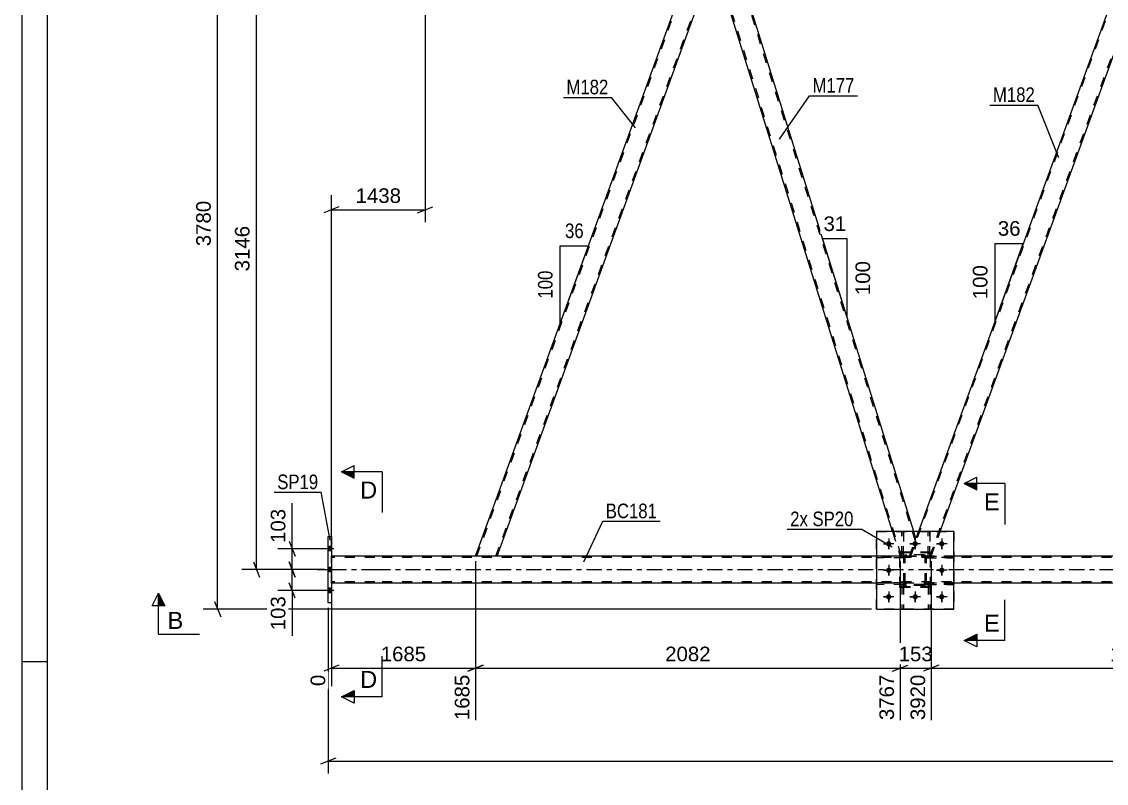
# Model space of a CAD drawing. Header units: millimetres. Extents: x 0 to 841, y 0 to 594.
# Drawn here: x 0 to 212.8, y 274.2 to 423.5 of the extents above; entities that cross this region are included whole.
import ezdxf

# ---------------------------------------------------------------- set-up
doc = ezdxf.new("R2010")
doc.units = ezdxf.units.MM
doc.linetypes.add('DXK_LINE_DOT2', pattern=[3.9198, 1.9599, -1.9599])
doc.linetypes.add('DXK_LINE_DOT3', pattern=[5.9187, 2.979, -0.9799, 0.9799, -0.9799])
doc.styles.add('Arial', font='ARIAL.TTF', dxfattribs={"height": 0.2})
doc.styles.add('Arial Narrow', font='ARIALN.TTF', dxfattribs={"height": 0.2})

# ---------------------------------------------------------------- blocks, each defined once
blk = doc.blocks.new('Unknown-317662454-1113')
at = {"color": 5, "linetype": 'Continuous'}
for p, q in [((0, 594), (0, 0)), ((5, 589), (5, 5)), ((5, 298), (0, 298))]:
    blk.add_line(p, q, dxfattribs=at)
blk = doc.blocks.new('Bolt-317662454-2878 - 2855')
at = {"linetype": 'Continuous'}
for points in [[(60.74, 319.76), (60.74, 320.64), (60.1, 320.64), (60.1, 319.76)], [(60.74, 319.76), (60.74, 320.64), (60.1, 320.64), (60.1, 319.76)], [(60.74, 319.76), (60.74, 320.64), (60.1, 320.64), (60.1, 319.76)], [(60.74, 315.64), (60.74, 316.52), (60.1, 316.52), (60.1, 315.64)], [(60.74, 315.64), (60.74, 316.52), (60.1, 316.52), (60.1, 315.64)], [(60.74, 311.56), (60.74, 312.44), (60.1, 312.44), (60.1, 311.56)], [(60.74, 311.56), (60.74, 312.44), (60.1, 312.44), (60.1, 311.56)], [(60.74, 311.56), (60.74, 312.44), (60.1, 312.44), (60.1, 311.56)]]:
    blk.add_hatch(color=1, dxfattribs=at).paths.add_polyline_path(points)
at = {"color": 1, "linetype": 'Continuous'}
for p, q in [((61.26, 320.2), (57.94, 320.2)), ((61.26, 320.2), (57.94, 320.2)), ((61.26, 320.2), (57.94, 320.2)), ((60.74, 320.64), (60.1, 320.64)), ((60.74, 320.64), (60.1, 320.64)), ((60.74, 320.64), (60.1, 320.64)), ((60.74, 319.76), (60.1, 319.76)), ((60.74, 319.76), (60.1, 319.76)), ((60.74, 319.76), (60.1, 319.76)), ((61.26, 316.08), (57.94, 316.08)), ((61.26, 316.08), (57.94, 316.08)), ((60.74, 316.52), (60.1, 316.52)), ((60.74, 316.52), (60.1, 316.52)), ((60.74, 315.64), (60.1, 315.64)), ((60.74, 315.64), (60.1, 315.64)), ((61.26, 312), (57.94, 312)), ((61.26, 312), (57.94, 312)), ((61.26, 312), (57.94, 312)), ((60.74, 312.44), (60.1, 312.44)), ((60.74, 312.44), (60.1, 312.44)), ((60.74, 312.44), (60.1, 312.44)), ((60.74, 311.56), (60.1, 311.56)), ((60.74, 311.56), (60.1, 311.56)), ((60.74, 311.56), (60.1, 311.56))]:
    blk.add_line(p, q, dxfattribs=at)
blk = doc.blocks.new('Part-317662454-3252 - 2855')
at = {"color": 7, "linetype": 'DXK_LINE_DOT2'}
for p, q in [((182.87, 313.52), (177.47, 313.52)), ((177.47, 313.52), (177.47, 313.2)), ((177.47, 313.2), (182.87, 313.2)), ((178.07, 313.2), (178.07, 313.52)), ((182.87, 313.2), (182.87, 313.52))]:
    blk.add_line(p, q, dxfattribs=at)
blk = doc.blocks.new('Bolt-317662454-2877 - 2855')
at = {"color": 1, "linetype": 'Continuous'}
for p, q in [((170.07, 322.2), (170.07, 321.51)), ((175.27, 322.2), (175.27, 321.51)), ((180.47, 322.2), (180.47, 321.51)), ((169.03, 321.16), (169.72, 321.16)), ((170.07, 320.12), (170.07, 320.81)), ((171.11, 321.16), (170.42, 321.16)), ((174.23, 321.16), (174.92, 321.16)), ((175.27, 320.12), (175.27, 320.81)), ((176.31, 321.16), (175.62, 321.16)), ((179.43, 321.16), (180.12, 321.16)), ((180.47, 320.12), (180.47, 320.81)), ((181.51, 321.16), (180.82, 321.16)), ((169.03, 315.96), (169.72, 315.96)), ((170.07, 317), (170.07, 316.31)), ((170.07, 314.92), (170.07, 315.61)), ((171.11, 315.96), (170.42, 315.96)), ((179.43, 315.96), (180.12, 315.96)), ((180.47, 317), (180.47, 316.31)), ((180.47, 314.92), (180.47, 315.61)), ((181.51, 315.96), (180.82, 315.96)), ((169.03, 310.76), (169.72, 310.76)), ((170.07, 311.8), (170.07, 311.11)), ((171.11, 310.76), (170.42, 310.76)), ((174.23, 310.76), (174.92, 310.76)), ((175.27, 311.8), (175.27, 311.11)), ((176.31, 310.76), (175.62, 310.76)), ((179.43, 310.76), (180.12, 310.76)), ((180.47, 311.8), (180.47, 311.11)), ((181.51, 310.76), (180.82, 310.76)), ((170.07, 309.72), (170.07, 310.41)), ((175.27, 309.72), (175.27, 310.41)), ((180.47, 309.72), (180.47, 310.41))]:
    blk.add_line(p, q, dxfattribs=at)
blk = doc.blocks.new('Part-317662454-2960 - 2855')
at = {"color": 7, "linetype": 'DXK_LINE_DOT2'}
for p, q in [((178.14, 313.2), (177.82, 313.2)), ((177.82, 313.2), (177.83, 308.36)), ((178.14, 313.2), (178.15, 308.36)), ((177.82, 312.6), (178.14, 312.6)), ((177.83, 308.36), (178.15, 308.36))]:
    blk.add_line(p, q, dxfattribs=at)
blk = doc.blocks.new('Part-317662454-3115 - 2855')
at = {"color": 7, "linetype": 'DXK_LINE_DOT2'}
for p, q in [((178.27, 319.36), (172.27, 319.36)), ((172.27, 312.56), (172.27, 319.36)), ((178.27, 312.56), (178.27, 319.36)), ((178.27, 312.56), (172.27, 312.56))]:
    blk.add_line(p, q, dxfattribs=at)
blk = doc.blocks.new('Part-317662454-3256 - 2855')
at = {"color": 2, "linetype": 'Continuous'}
for p, q in [((172.63, 323.56), (172.63, 323.56)), ((172.95, 323.56), (172.63, 323.56)), ((172.95, 323.56), (172.95, 323.56))]:
    blk.add_line(p, q, dxfattribs=at)
at = {"color": 7, "linetype": 'DXK_LINE_DOT2'}
for p, q in [((172.63, 318.72), (172.63, 323.56)), ((172.95, 318.72), (172.95, 323.56)), ((172.63, 319.32), (172.95, 319.32)), ((172.95, 318.72), (172.63, 318.72))]:
    blk.add_line(p, q, dxfattribs=at)
blk = doc.blocks.new('Part-317662454-2949 - 2855')
at = {"color": 7, "linetype": 'DXK_LINE_DOT2'}
for p, q in [((177.47, 313.2), (177.47, 313.52)), ((177.47, 313.52), (182.87, 313.52)), ((182.87, 313.2), (177.47, 313.2)), ((178.07, 313.2), (178.07, 313.52)), ((182.87, 313.52), (182.87, 313.2))]:
    blk.add_line(p, q, dxfattribs=at)
blk = doc.blocks.new('Part-317662454-2950 - 2855')
at = {"color": 7, "linetype": 'DXK_LINE_DOT2'}
for p, q in [((173.07, 318.72), (167.67, 318.72)), ((167.67, 318.4), (167.67, 318.72)), ((173.07, 318.4), (167.67, 318.4)), ((172.47, 318.4), (172.47, 318.72)), ((173.07, 318.72), (173.07, 318.4))]:
    blk.add_line(p, q, dxfattribs=at)
blk = doc.blocks.new('Part-317662454-2957 - 2855')
at = {"color": 7, "linetype": 'DXK_LINE_DOT2'}
for p, q in [((173.07, 313.52), (167.67, 313.52)), ((167.67, 313.2), (167.67, 313.52)), ((173.07, 313.2), (167.67, 313.2)), ((172.47, 313.2), (172.47, 313.52)), ((173.07, 313.52), (173.07, 313.2))]:
    blk.add_line(p, q, dxfattribs=at)
blk = doc.blocks.new('Part-317662454-2958 - 2855')
at = {"color": 2, "linetype": 'Continuous'}
for p, q in [((177.83, 323.56), (177.83, 323.56)), ((178.15, 323.56), (177.83, 323.56)), ((178.15, 323.56), (178.15, 323.56))]:
    blk.add_line(p, q, dxfattribs=at)
at = {"color": 7, "linetype": 'DXK_LINE_DOT2'}
for p, q in [((177.83, 318.72), (177.83, 323.56)), ((178.15, 318.72), (178.15, 323.56)), ((177.83, 319.32), (178.15, 319.32)), ((178.15, 318.72), (177.83, 318.72))]:
    blk.add_line(p, q, dxfattribs=at)
blk = doc.blocks.new('Part-317662454-2977 - 2855')
at = {"color": 7, "linetype": 'DXK_LINE_DOT2'}
for p, q in [((172.63, 318.72), (172.63, 323.56)), ((172.63, 323.56), (172.95, 323.56)), ((172.95, 323.56), (172.95, 318.72)), ((172.63, 319.32), (172.95, 319.32)), ((172.95, 318.72), (172.63, 318.72))]:
    blk.add_line(p, q, dxfattribs=at)
blk = doc.blocks.new('Part-317662454-3028 - 2855')
at = {"color": 2, "linetype": 'Continuous'}
for p, q in [((167.67, 323.56), (167.67, 308.36)), ((182.87, 323.56), (167.67, 323.56)), ((182.87, 308.36), (182.87, 323.56)), ((167.67, 308.36), (182.87, 308.36))]:
    blk.add_line(p, q, dxfattribs=at)
blk = doc.blocks.new('Part-317662454-3034 - 2855')
at = {"color": 7, "linetype": 'DXK_LINE_DOT2'}
for p, q in [((177.47, 318.4), (177.47, 318.72)), ((177.47, 318.72), (182.87, 318.72)), ((182.87, 318.4), (177.47, 318.4)), ((178.07, 318.4), (178.07, 318.72)), ((182.87, 318.72), (182.87, 318.4))]:
    blk.add_line(p, q, dxfattribs=at)
blk = doc.blocks.new('Bolt-317662454-3111 - 2855')
at = {"linetype": 'Continuous'}
for points in [[(170.59, 321.16, -1), (169.55, 321.16, -1)], [(175.79, 321.16, -1), (174.75, 321.16, -1)], [(180.99, 321.16, -1), (179.95, 321.16, -1)], [(170.59, 315.96, -1), (169.55, 315.96, -1)], [(180.99, 315.96, -1), (179.95, 315.96, -1)], [(170.59, 310.76, -1), (169.55, 310.76, -1)], [(175.79, 310.76, -1), (174.75, 310.76, -1)], [(180.99, 310.76, -1), (179.95, 310.76, -1)]]:
    blk.add_hatch(color=1, dxfattribs=at).paths.add_polyline_path(points)
at = {"color": 1, "linetype": 'Continuous'}
for p, q in [((170.07, 322.2), (170.07, 320.12)), ((175.27, 322.2), (175.27, 320.12)), ((180.47, 322.2), (180.47, 320.12)), ((171.11, 321.16), (169.03, 321.16)), ((176.31, 321.16), (174.23, 321.16)), ((181.51, 321.16), (179.43, 321.16)), ((171.11, 315.96), (169.03, 315.96)), ((170.07, 317), (170.07, 314.92)), ((181.51, 315.96), (179.43, 315.96)), ((180.47, 317), (180.47, 314.92)), ((171.11, 310.76), (169.03, 310.76)), ((170.07, 311.8), (170.07, 309.72)), ((176.31, 310.76), (174.23, 310.76)), ((175.27, 311.8), (175.27, 309.72)), ((181.51, 310.76), (179.43, 310.76)), ((180.47, 311.8), (180.47, 309.72))]:
    blk.add_line(p, q, dxfattribs=at)
blk = doc.blocks.new('Part-317662454-3130 - 2855')
at = {"color": 2, "linetype": 'Continuous'}
for p, q in [((69.26, 318.74), (60.74, 318.74)), ((167.67, 318.74), (69.36, 318.74)), ((337.94, 318.74), (182.87, 318.74)), ((69.26, 313.46), (60.74, 313.46)), ((167.67, 313.46), (69.36, 313.46)), ((337.94, 313.46), (182.87, 313.46))]:
    blk.add_line(p, q, dxfattribs=at)
at = {"color": 7, "linetype": 'DXK_LINE_DOT2'}
for p, q in [((60.74, 313.46), (60.74, 318.74)), ((69.26, 318.5), (60.74, 318.5)), ((754.69, 318.5), (69.36, 318.5)), ((182.87, 318.74), (167.67, 318.74)), ((69.26, 313.7), (60.74, 313.7)), ((754.69, 313.7), (69.36, 313.7)), ((182.87, 313.46), (167.67, 313.46))]:
    blk.add_line(p, q, dxfattribs=at)
at = {"color": 7, "linetype": 'DXK_LINE_DOT3'}
for p, q in [((60.74, 316.1), (69.26, 316.1)), ((69.36, 316.1), (754.69, 316.1))]:
    blk.add_line(p, q, dxfattribs=at)
blk = doc.blocks.new('Part-317662454-3154 - 2855')
at = {"color": 7, "linetype": 'DXK_LINE_DOT2'}
for p, q in [((172.95, 313.2), (172.63, 313.2)), ((172.63, 313.2), (172.63, 308.36)), ((172.95, 313.2), (172.95, 308.36)), ((172.63, 312.6), (172.95, 312.6)), ((172.63, 308.36), (172.95, 308.36))]:
    blk.add_line(p, q, dxfattribs=at)
blk = doc.blocks.new('Part-317662454-3164 - 2855')
at = {"color": 7, "linetype": 'DXK_LINE_DOT2'}
for p, q in [((173.07, 318.48), (173.11, 318.67)), ((173.11, 318.67), (173.07, 318.48)), ((173.07, 313.44), (173.07, 318.48)), ((173.31, 318.48), (173.33, 318.57)), ((173.31, 313.44), (173.31, 318.48)), ((173.33, 318.57), (173.38, 318.65)), ((173.37, 318.93), (173.55, 318.96)), ((173.55, 318.96), (173.37, 318.93)), ((173.38, 318.65), (173.46, 318.7)), ((173.46, 318.7), (173.55, 318.72)), ((176.99, 318.96), (173.55, 318.96)), ((173.55, 318.72), (176.99, 318.72)), ((176.99, 318.96), (177.18, 318.93)), ((177.18, 318.93), (176.99, 318.96)), ((176.99, 318.72), (177.08, 318.7)), ((177.08, 318.7), (177.16, 318.65)), ((177.16, 318.65), (177.21, 318.57)), ((177.21, 318.57), (177.23, 318.48)), ((177.23, 313.44), (177.23, 318.48)), ((177.43, 318.67), (177.47, 318.48)), ((177.47, 318.48), (177.43, 318.67)), ((177.47, 313.44), (177.47, 318.48)), ((173.11, 313.26), (173.07, 313.44)), ((173.07, 313.44), (173.11, 313.26)), ((173.33, 313.35), (173.31, 313.44)), ((173.38, 313.27), (173.33, 313.35)), ((173.55, 312.96), (173.37, 313)), ((173.37, 313), (173.55, 312.96)), ((173.46, 313.22), (173.38, 313.27)), ((173.55, 313.2), (173.46, 313.22)), ((176.99, 313.2), (173.55, 313.2)), ((176.99, 312.96), (173.55, 312.96)), ((177.08, 313.22), (176.99, 313.2)), ((177.18, 313), (176.99, 312.96)), ((176.99, 312.96), (177.18, 313)), ((177.16, 313.27), (177.08, 313.22)), ((177.21, 313.35), (177.16, 313.27)), ((177.23, 313.44), (177.21, 313.35)), ((177.47, 313.44), (177.43, 313.26)), ((177.43, 313.26), (177.47, 313.44))]:
    blk.add_line(p, q, dxfattribs=at)
at = {"color": 7, "linetype": 'DXK_LINE_DOT3'}
blk.add_line((175.27, 315.96), (175.27, 315.96), dxfattribs=at)
at = {"color": 7, "linetype": 'DXK_LINE_DOT2'}
for centre, start, end in [((173.55, 318.48), 112.5, 157.5), ((173.55, 318.48), 112.5, 157.5), ((176.99, 318.48), 22.5, 67.5), ((176.99, 318.48), 22.5, 67.5), ((173.55, 313.44), 202.5, 247.5), ((173.55, 313.44), 202.5, 247.5), ((176.99, 313.44), 292.5, 337.5), ((176.99, 313.44), 292.5, 337.5)]:
    blk.add_arc(centre, 0.48, start, end, dxfattribs=at)
blk = doc.blocks.new('Part-317662454-3165 - 2855')
at = {"color": 7, "linetype": 'DXK_LINE_DOT2'}
for p, q in [((177.82, 313.2), (178.14, 313.2)), ((177.82, 313.2), (177.83, 308.36)), ((178.14, 313.2), (178.15, 308.36)), ((177.82, 312.6), (178.14, 312.6)), ((178.15, 308.36), (177.83, 308.36))]:
    blk.add_line(p, q, dxfattribs=at)
blk = doc.blocks.new('Part-317662454-3167 - 2855')
at = {"color": 7, "linetype": 'DXK_LINE_DOT2'}
for p, q in [((173.07, 318.48), (173.11, 318.67)), ((173.11, 318.67), (173.07, 318.48)), ((173.07, 313.44), (173.07, 318.48)), ((173.31, 318.48), (173.33, 318.57)), ((173.31, 313.44), (173.31, 318.48)), ((173.33, 318.57), (173.38, 318.65)), ((173.37, 318.93), (173.55, 318.96)), ((173.55, 318.96), (173.37, 318.93)), ((173.38, 318.65), (173.46, 318.7)), ((173.46, 318.7), (173.55, 318.72)), ((176.99, 318.96), (173.55, 318.96)), ((173.55, 318.72), (176.99, 318.72)), ((176.99, 318.96), (177.18, 318.93)), ((177.18, 318.93), (176.99, 318.96)), ((176.99, 318.72), (177.08, 318.7)), ((177.08, 318.7), (177.16, 318.65)), ((177.16, 318.65), (177.21, 318.57)), ((177.21, 318.57), (177.23, 318.48)), ((177.23, 313.44), (177.23, 318.48)), ((177.43, 318.67), (177.47, 318.48)), ((177.47, 318.48), (177.43, 318.67)), ((177.47, 313.44), (177.47, 318.48)), ((173.11, 313.26), (173.07, 313.44)), ((173.07, 313.44), (173.11, 313.26)), ((173.33, 313.35), (173.31, 313.44)), ((173.38, 313.27), (173.33, 313.35)), ((173.55, 312.96), (173.37, 313)), ((173.37, 313), (173.55, 312.96)), ((173.46, 313.22), (173.38, 313.27)), ((173.55, 313.2), (173.46, 313.22)), ((176.99, 313.2), (173.55, 313.2)), ((176.99, 312.96), (173.55, 312.96)), ((177.08, 313.22), (176.99, 313.2)), ((177.18, 313), (176.99, 312.96)), ((176.99, 312.96), (177.18, 313)), ((177.16, 313.27), (177.08, 313.22)), ((177.21, 313.35), (177.16, 313.27)), ((177.23, 313.44), (177.21, 313.35)), ((177.47, 313.44), (177.43, 313.26)), ((177.43, 313.26), (177.47, 313.44))]:
    blk.add_line(p, q, dxfattribs=at)
at = {"color": 7, "linetype": 'DXK_LINE_DOT3'}
blk.add_line((175.27, 315.96), (175.27, 315.96), dxfattribs=at)
at = {"color": 7, "linetype": 'DXK_LINE_DOT2'}
for centre, start, end in [((173.55, 318.48), 112.5, 157.5), ((173.55, 318.48), 112.5, 157.5), ((176.99, 318.48), 22.5, 67.5), ((176.99, 318.48), 22.5, 67.5), ((173.55, 313.44), 202.5, 247.5), ((173.55, 313.44), 202.5, 247.5), ((176.99, 313.44), 292.5, 337.5), ((176.99, 313.44), 292.5, 337.5)]:
    blk.add_arc(centre, 0.48, start, end, dxfattribs=at)
blk = doc.blocks.new('Part-317662454-3168 - 2855')
at = {"color": 7, "linetype": 'DXK_LINE_DOT2'}
for p, q in [((178.27, 319.5), (172.27, 319.5)), ((172.27, 312.7), (172.27, 319.5)), ((178.27, 312.7), (178.27, 319.5)), ((178.27, 312.7), (172.27, 312.7))]:
    blk.add_line(p, q, dxfattribs=at)
blk = doc.blocks.new('Part-317662454-3251 - 2855')
at = {"color": 7, "linetype": 'DXK_LINE_DOT2'}
for p, q in [((182.87, 318.72), (177.47, 318.72)), ((177.47, 318.72), (177.47, 318.4)), ((177.47, 318.4), (182.87, 318.4)), ((178.07, 318.4), (178.07, 318.72)), ((182.87, 318.4), (182.87, 318.72))]:
    blk.add_line(p, q, dxfattribs=at)
blk = doc.blocks.new('Part-317662454-3253 - 2855')
at = {"color": 7, "linetype": 'DXK_LINE_DOT2'}
for p, q in [((173.07, 318.72), (167.67, 318.72)), ((167.67, 318.72), (167.67, 318.4)), ((173.07, 318.4), (167.67, 318.4)), ((172.47, 318.4), (172.47, 318.72)), ((173.07, 318.4), (173.07, 318.72))]:
    blk.add_line(p, q, dxfattribs=at)
blk = doc.blocks.new('Part-317662454-3254 - 2855')
at = {"color": 7, "linetype": 'DXK_LINE_DOT2'}
for p, q in [((173.07, 313.52), (167.67, 313.52)), ((167.67, 313.52), (167.67, 313.2)), ((173.07, 313.2), (167.67, 313.2)), ((172.47, 313.2), (172.47, 313.52)), ((173.07, 313.2), (173.07, 313.52))]:
    blk.add_line(p, q, dxfattribs=at)
blk = doc.blocks.new('Part-317662454-3266 - 2855')
at = {"color": 2, "linetype": 'Continuous'}
for p, q in [((89.02, 318.74), (133.14, 439.96)), ((133.14, 439.96), (137.4, 439.96)), ((93.28, 318.74), (135.85, 435.71))]:
    blk.add_line(p, q, dxfattribs=at)
at = {"color": 7, "linetype": 'DXK_LINE_DOT2'}
for p, q in [((89.28, 318.74), (133.4, 439.96)), ((93.02, 318.74), (137.14, 439.96)), ((133.4, 439.96), (133.42, 439.96)), ((135.85, 435.71), (137.4, 439.96)), ((93.28, 318.74), (89.02, 318.74))]:
    blk.add_line(p, q, dxfattribs=at)
blk = doc.blocks.new('Part-317662454-3276 - 2855')
at = {"color": 7, "linetype": 'DXK_LINE_DOT2'}
for p, q in [((174.41, 318.74), (218.53, 439.96)), ((178.16, 318.74), (222.28, 439.96)), ((218.53, 439.96), (218.55, 439.96)), ((222.53, 439.96), (220.98, 435.71)), ((174.15, 318.74), (175.91, 323.56)), ((178.41, 318.74), (180.17, 323.56)), ((178.41, 318.74), (174.15, 318.74))]:
    blk.add_line(p, q, dxfattribs=at)
at = {"color": 2, "linetype": 'Continuous'}
for p, q in [((218.27, 439.96), (175.91, 323.56)), ((222.53, 439.96), (218.27, 439.96)), ((180.17, 323.56), (220.98, 435.71))]:
    blk.add_line(p, q, dxfattribs=at)
blk = doc.blocks.new('Part-317662454-3281 - 2855')
at = {"color": 2, "linetype": 'Continuous'}
for p, q in [((137.4, 439.96), (135.85, 435.71)), ((138.72, 439.96), (137.4, 439.96)), ((175, 323.56), (138.72, 439.96)), ((170.81, 323.56), (135.85, 435.71))]:
    blk.add_line(p, q, dxfattribs=at)
at = {"color": 7, "linetype": 'DXK_LINE_DOT2'}
for p, q in [((175.28, 321.84), (138.46, 439.96)), ((172.56, 318.74), (135.99, 436.08)), ((170.81, 323.56), (172.31, 318.74)), ((175.42, 322.21), (175, 323.56)), ((174.15, 318.74), (175.42, 322.21)), ((172.31, 318.74), (174.15, 318.74))]:
    blk.add_line(p, q, dxfattribs=at)
blk = doc.blocks.new('Part-317662454-3291 - 2855')
at = {"color": 7, "linetype": 'DXK_LINE_DOT2'}
for p, q in [((177.83, 318.72), (177.83, 323.56)), ((177.83, 323.56), (178.15, 323.56)), ((178.15, 323.56), (178.15, 318.72)), ((177.83, 319.32), (178.15, 319.32)), ((178.15, 318.72), (177.83, 318.72))]:
    blk.add_line(p, q, dxfattribs=at)
blk = doc.blocks.new('Part-317662454-3297 - 2855')
at = {"color": 7, "linetype": 'DXK_LINE_DOT2'}
for p, q in [((167.67, 308.36), (167.67, 323.56)), ((167.67, 323.56), (182.87, 323.56)), ((182.87, 323.56), (182.87, 308.36)), ((182.87, 308.36), (167.67, 308.36))]:
    blk.add_line(p, q, dxfattribs=at)
blk = doc.blocks.new('Part-317662454-3302 - 2855')
at = {"color": 2, "linetype": 'Continuous'}
for p, q in [((60.1, 309.6), (60.1, 322.6)), ((60.1, 322.6), (60.74, 322.6)), ((60.74, 322.6), (60.74, 309.6)), ((60.74, 309.6), (60.1, 309.6))]:
    blk.add_line(p, q, dxfattribs=at)
blk = doc.blocks.new('Part-317662454-3313 - 2855')
at = {"color": 7, "linetype": 'DXK_LINE_DOT2'}
for p, q in [((172.63, 313.2), (172.95, 313.2)), ((172.63, 313.2), (172.63, 308.36)), ((172.95, 313.2), (172.95, 308.36)), ((172.63, 312.6), (172.95, 312.6)), ((172.95, 308.36), (172.63, 308.36))]:
    blk.add_line(p, q, dxfattribs=at)
blk = doc.blocks.new('StraightDimension-317662454-3803 - 2855')
at = {"color": 7, "linetype": 'Continuous'}
for p, q in [((89.02, 317.74), (89.02, 286.58)), ((172.31, 317.74), (172.31, 286.58)), ((90.52, 297.37), (87.52, 296.17)), ((89.02, 296.77), (172.31, 296.77)), ((170.81, 296.17), (173.81, 297.37))]:
    blk.add_line(p, q, dxfattribs=at)
at = {"color": 0}
blk.add_wipeout([(135.71, 297.52), (135.71, 301.72), (125.62, 301.72), (125.62, 297.52)], dxfattribs=at)
at = {"color": 0, "linetype": 'Continuous'}
blk.add_wipeout([(171.71, 296.07), (167.51, 296.07), (167.51, 285.98), (171.71, 285.98)], dxfattribs=at)
at = {"color": 3, "style": 'Arial'}
blk.add_text('2082', height=2.865, dxfattribs=at).set_placement((126.22, 298.12))
at = {"color": 3, "linetype": 'Continuous', "style": 'Arial'}
blk.add_text('3767', height=2.865, rotation=90.0002, dxfattribs=at).set_placement((171.11, 286.58))
blk = doc.blocks.new('StraightDimension-317662454-3785 - 2855')
at = {"color": 7, "linetype": 'Continuous'}
for p, q in [((172.31, 317.74), (172.31, 286.58)), ((178.41, 317.74), (178.41, 286.58)), ((170.81, 296.17), (173.81, 297.37)), ((172.31, 296.77), (178.41, 296.77)), ((179.91, 297.37), (176.91, 296.17))]:
    blk.add_line(p, q, dxfattribs=at)
at = {"color": 0}
blk.add_wipeout([(179.3, 297.52), (179.3, 301.72), (171.42, 301.72), (171.42, 297.52)], dxfattribs=at)
at = {"color": 0, "linetype": 'Continuous'}
blk.add_wipeout([(177.81, 296.07), (173.61, 296.07), (173.61, 285.98), (177.81, 285.98)], dxfattribs=at)
at = {"color": 3, "style": 'Arial'}
blk.add_text('153', height=2.865, dxfattribs=at).set_placement((172.02, 298.12))
at = {"color": 3, "linetype": 'Continuous', "style": 'Arial'}
blk.add_text('3920', height=2.865, rotation=90.0002, dxfattribs=at).set_placement((177.21, 286.58))
blk = doc.blocks.new('AngleDimension-317662454-4348 - 2855')
at = {"color": 7, "linetype": 'Continuous'}
for p, q in [((161.92, 380.99), (157.09, 380.99)), ((161.92, 365.53), (157.09, 380.99)), ((161.92, 365.53), (161.92, 380.99)), ((164.08, 358.59), (161.92, 365.53))]:
    blk.add_line(p, q, dxfattribs=at)
at = {"color": 0}
for points in [[(162.33, 381.89), (162.33, 386.09), (156.68, 386.09), (156.68, 381.89)], [(167.02, 377.2), (162.82, 377.2), (162.82, 369.32), (167.02, 369.32)]]:
    blk.add_wipeout(points, dxfattribs=at)
at = {"color": 3, "style": 'Arial'}
blk.add_text('31', height=2.865, dxfattribs=at).set_placement((157.28, 382.49))
blk.add_text('100', height=2.865, rotation=90.0002, dxfattribs=at).set_placement((166.42, 369.92))
blk = doc.blocks.new('StraightDimension-317662454-4376 - 2855')
at = {"color": 7, "linetype": 'Continuous'}
for p, q in [((79.16, 438.96), (79.16, 384.25)), ((60.74, 319.74), (60.74, 389.5)), ((62.24, 387.25), (59.24, 386.05)), ((77.66, 386.05), (80.66, 387.25)), ((60.74, 386.65), (79.16, 386.65))]:
    blk.add_line(p, q, dxfattribs=at)
at = {"color": 0}
blk.add_wipeout([(74.99, 387.4), (74.99, 391.6), (64.9, 391.6), (64.9, 387.4)], dxfattribs=at)
at = {"color": 3, "style": 'Arial'}
blk.add_text('1438', height=2.865, dxfattribs=at).set_placement((65.5, 388))
blk = doc.blocks.new('AngleDimension-317662454-4436 - 2855')
at = {"color": 7, "linetype": 'Continuous'}
for p, q in [((190.94, 380.07), (196.48, 380.07)), ((190.94, 364.84), (196.48, 380.07)), ((190.94, 364.84), (190.94, 380.07)), ((192.31, 368.61), (196.48, 380.07))]:
    blk.add_line(p, q, dxfattribs=at)
at = {"color": 0}
for points in [[(196.53, 380.97), (196.53, 385.17), (190.88, 385.17), (190.88, 380.97)], [(190.04, 376.39), (185.84, 376.39), (185.84, 368.52), (190.04, 368.52)]]:
    blk.add_wipeout(points, dxfattribs=at)
at = {"color": 3, "style": 'Arial'}
blk.add_text('36', height=2.865, dxfattribs=at).set_placement((191.48, 381.57))
blk.add_text('100', height=2.865, rotation=90.0002, dxfattribs=at).set_placement((189.44, 369.12))
blk = doc.blocks.new('StraightDimension-317662454-4410 - 2855')
at = {"color": 7, "linetype": 'Continuous'}
for p, q in [((52.47, 321.7), (53.67, 318.7)), ((59.1, 320.2), (50.22, 320.2)), ((53.07, 316.1), (53.07, 320.2)), ((53.67, 314.6), (52.47, 317.6)), ((59.42, 316.1), (50.22, 316.1))]:
    blk.add_line(p, q, dxfattribs=at)
at = {"color": 0}
blk.add_wipeout([(52.32, 328.59), (48.12, 328.59), (48.12, 320.72), (52.32, 320.72)], dxfattribs=at)
at = {"color": 7, "linetype": 'Continuous'}
blk.add_line((53.07, 320.2), (53.07, 329.12), dxfattribs=at)
blk.add_line((53.07, 320.2), (53.07, 329.12), dxfattribs=at)
at = {"color": 3, "style": 'Arial'}
blk.add_text('103', height=2.865, rotation=90.0002, dxfattribs=at).set_placement((51.72, 321.32))
blk = doc.blocks.new('StraightDimension-317662454-3384 - 2855')
at = {"color": 7, "linetype": 'Continuous'}
for p, q in [((60.1, 308.6), (60.1, 276.12)), ((61.6, 279.12), (58.6, 277.92)), ((60.1, 278.52), (798.98, 278.52))]:
    blk.add_line(p, q, dxfattribs=at)
blk = doc.blocks.new('StraightDimension-317662454-3767 - 2855')
at = {"color": 7, "linetype": 'Continuous'}
for p, q in [((178.41, 317.74), (178.41, 286.58)), ((257.44, 317.74), (257.44, 286.58)), ((179.91, 297.37), (176.91, 296.17)), ((178.41, 296.77), (257.44, 296.77)), ((255.94, 296.17), (258.94, 297.37))]:
    blk.add_line(p, q, dxfattribs=at)
at = {"color": 0}
blk.add_wipeout([(222.97, 297.52), (222.97, 301.72), (212.88, 301.72), (212.88, 297.52)], dxfattribs=at)
at = {"color": 0, "linetype": 'Continuous'}
blk.add_wipeout([(256.84, 296.07), (252.64, 296.07), (252.64, 285.98), (256.84, 285.98)], dxfattribs=at)
at = {"color": 3, "style": 'Arial'}
blk.add_text('1976', height=2.865, dxfattribs=at).set_placement((213.48, 298.12))
at = {"color": 3, "linetype": 'Continuous', "style": 'Arial'}
blk.add_text('5895', height=2.865, rotation=90.0002, dxfattribs=at).set_placement((256.24, 286.58))
blk = doc.blocks.new('StraightDimension-317662454-4487 - 2855')
at = {"color": 7, "linetype": 'Continuous'}
for p, q in [((82.38, 459.56), (35.59, 459.56)), ((39.04, 458.06), (37.84, 461.06)), ((38.44, 308.36), (38.44, 459.56)), ((37.84, 309.86), (39.04, 306.86)), ((166.67, 308.36), (35.59, 308.36))]:
    blk.add_line(p, q, dxfattribs=at)
at = {"color": 0}
blk.add_wipeout([(37.69, 389.01), (33.49, 389.01), (33.49, 378.91), (37.69, 378.91)], dxfattribs=at)
at = {"color": 3, "style": 'Arial'}
blk.add_text('3780', height=2.865, rotation=90.0002, dxfattribs=at).set_placement((37.09, 379.51))
blk = doc.blocks.new('StraightDimension-317662454-3814 - 2855')
at = {"color": 7, "linetype": 'Continuous'}
for p, q in [((89.02, 317.74), (89.02, 286.58)), ((60.74, 312.46), (60.74, 293.25)), ((62.24, 297.37), (59.24, 296.17)), ((60.74, 296.77), (89.02, 296.77)), ((87.52, 296.17), (90.52, 297.37))]:
    blk.add_line(p, q, dxfattribs=at)
at = {"color": 0}
blk.add_wipeout([(79.93, 297.52), (79.93, 301.72), (69.83, 301.72), (69.83, 297.52)], dxfattribs=at)
at = {"color": 0, "linetype": 'Continuous'}
for points in [[(60.14, 296.07), (55.94, 296.07), (55.94, 292.65), (60.14, 292.65)], [(88.42, 296.07), (84.22, 296.07), (84.22, 285.98), (88.42, 285.98)]]:
    blk.add_wipeout(points, dxfattribs=at)
at = {"color": 3, "style": 'Arial'}
blk.add_text('1685', height=2.865, dxfattribs=at).set_placement((70.43, 298.12))
at = {"color": 3, "linetype": 'Continuous', "style": 'Arial'}
for s, height, p in [('0', 2.87, (59.54, 293.25)), ('1685', 2.865, (87.82, 286.58))]:
    blk.add_text(s, height=height, rotation=90.0002, dxfattribs=at).set_placement(p)
blk = doc.blocks.new('StraightDimension-317662454-4003 - 2855')
at = {"color": 7, "linetype": 'Continuous'}
for p, q in [((46.64, 440.46), (45.44, 443.46)), ((77.52, 441.96), (43.19, 441.96)), ((46.04, 316.1), (46.04, 441.96)), ((45.44, 317.6), (46.64, 314.6)), ((59.1, 316.1), (43.19, 316.1))]:
    blk.add_line(p, q, dxfattribs=at)
at = {"color": 0}
blk.add_wipeout([(45.29, 384.08), (41.09, 384.08), (41.09, 373.98), (45.29, 373.98)], dxfattribs=at)
at = {"color": 3, "style": 'Arial'}
blk.add_text('3146', height=2.865, rotation=90.0002, dxfattribs=at).set_placement((44.69, 374.58))
blk = doc.blocks.new('StraightDimension-317662454-4400 - 2855')
at = {"color": 7, "linetype": 'Continuous'}
for p, q in [((52.47, 317.6), (53.67, 314.6)), ((59.42, 316.1), (50.22, 316.1)), ((53.07, 312), (53.07, 316.1)), ((53.67, 310.5), (52.47, 313.5)), ((59.1, 312), (50.22, 312))]:
    blk.add_line(p, q, dxfattribs=at)
at = {"color": 0}
blk.add_wipeout([(52.32, 311.47), (48.12, 311.47), (48.12, 303.6), (52.32, 303.6)], dxfattribs=at)
at = {"color": 7, "linetype": 'Continuous'}
blk.add_line((53.07, 312), (53.07, 303.08), dxfattribs=at)
blk.add_line((53.07, 312), (53.07, 303.08), dxfattribs=at)
at = {"color": 3, "style": 'Arial'}
blk.add_text('103', height=2.865, rotation=90.0002, dxfattribs=at).set_placement((51.72, 304.2))
blk = doc.blocks.new('AngleDimension-317662454-16791 - 2855')
at = {"color": 7, "linetype": 'Continuous'}
for p, q in [((105.63, 379.61), (111.17, 379.61)), ((105.63, 364.38), (111.17, 379.61)), ((105.63, 364.38), (105.63, 379.61)), ((106.91, 367.88), (111.17, 379.61))]:
    blk.add_line(p, q, dxfattribs=at)
at = {"color": 0}
for points in [[(110.83, 380.51), (110.83, 384.71), (105.98, 384.71), (105.98, 380.51)], [(104.73, 375.34), (100.53, 375.34), (100.53, 368.65), (104.73, 368.65)]]:
    blk.add_wipeout(points, dxfattribs=at)
at = {"color": 3, "style": 'Arial Narrow'}
blk.add_text('36', height=2.863, dxfattribs=at).set_placement((106.58, 381.11))
blk.add_text('100', height=2.863, rotation=90.0002, dxfattribs=at).set_placement((104.13, 369.25))
blk = doc.blocks.new('MarkSet-317662454-4573 - 2855')
at = {"color": 30, "linetype": 'Continuous'}
blk.add_line((170.72, 320.51), (164.66, 324.01), dxfattribs=at)
at = {"color": 0}
blk.add_wipeout([(154.22, 324.61), (154.22, 327.61), (150.75, 327.61), (150.75, 324.61)], dxfattribs=at)
blk.add_wipeout([(154.22, 324.61), (154.22, 327.61), (150.75, 327.61), (150.75, 324.61)], dxfattribs=at)
blk.add_wipeout([(163.16, 324.61), (163.16, 327.61), (155.12, 327.61), (155.12, 324.61)], dxfattribs=at)
blk.add_wipeout([(163.16, 324.61), (163.16, 327.61), (155.12, 327.61), (155.12, 324.61)], dxfattribs=at)
at = {"color": 30, "linetype": 'Continuous'}
blk.add_line((150.15, 324.01), (164.66, 324.01), dxfattribs=at)
at = {"color": 3, "style": 'Arial Narrow'}
for s, p in [('2x', (150.75, 324.61)), ('SP20', (155.12, 324.61))]:
    blk.add_text(s, height=2.863, dxfattribs=at).set_placement(p)
blk = doc.blocks.new('Mark-317662454-3126 - 2855')
at = {"color": 0}
blk.add_wipeout([(124.62, 326.17), (124.62, 329.17), (114.57, 329.17), (114.57, 326.17)], dxfattribs=at)
blk.add_wipeout([(124.62, 326.17), (124.62, 329.17), (114.57, 329.17), (114.57, 326.17)], dxfattribs=at)
at = {"color": 30, "linetype": 'Continuous'}
for p, q in [((110.25, 317.65), (113.97, 325.57)), ((113.97, 325.57), (125.22, 325.57))]:
    blk.add_line(p, q, dxfattribs=at)
at = {"color": 3, "style": 'Arial Narrow'}
blk.add_text('BC181', height=2.863, dxfattribs=at).set_placement((114.57, 326.17))
blk = doc.blocks.new('SectionMark-317662454-4533 - 2855')
at = {"linetype": 'Continuous'}
for points in [[(187.36, 332.97), (187.36, 331.72), (184.86, 332.97)], [(187.36, 303.42), (187.36, 302.17), (184.86, 302.17)]]:
    blk.add_hatch(color=6, dxfattribs=at).paths.add_polyline_path(points)
at = {"color": 6, "linetype": 'Continuous'}
for p, q in [((184.86, 332.97), (187.36, 334.22)), ((187.36, 331.72), (187.36, 334.22)), ((192.86, 332.97), (184.86, 332.97)), ((184.86, 332.97), (187.36, 331.72)), ((184.86, 302.17), (187.36, 303.42)), ((192.86, 302.17), (184.86, 302.17)), ((187.36, 300.92), (184.86, 302.17)), ((187.36, 303.42), (187.36, 300.92))]:
    blk.add_line(p, q, dxfattribs=at)
at = {"color": 0, "linetype": 'Continuous'}
for points in [[(191.86, 327.72), (191.86, 331.22), (188.75, 331.22), (188.75, 327.72)], [(191.86, 303.92), (191.86, 307.42), (188.75, 307.42), (188.75, 303.92)]]:
    blk.add_wipeout(points, dxfattribs=at)
at = {"color": 6, "linetype": 'Continuous'}
for p, q in [((192.86, 332.97), (192.86, 324.97)), ((192.86, 302.17), (192.86, 310.17))]:
    blk.add_line(p, q, dxfattribs=at)
at = {"color": 3, "linetype": 'Continuous', "style": 'Arial'}
for p in [(188.75, 327.72), (188.75, 303.92)]:
    blk.add_text('E', height=3.34, dxfattribs=at).set_placement(p)
blk = doc.blocks.new('Mark-317662454-3262 - 2855')
at = {"color": 0}
blk.add_wipeout([(115.08, 409.3), (115.08, 412.3), (106.86, 412.3), (106.86, 409.3)], dxfattribs=at)
blk.add_wipeout([(115.08, 409.3), (115.08, 412.3), (106.86, 412.3), (106.86, 409.3)], dxfattribs=at)
at = {"color": 30, "linetype": 'Continuous'}
for p in [(106.26, 408.7), (120.39, 402.76)]:
    blk.add_line(p, (115.68, 408.7), dxfattribs=at)
at = {"color": 3, "style": 'Arial Narrow'}
blk.add_text('M182', height=2.863, dxfattribs=at).set_placement((106.86, 409.3))
blk = doc.blocks.new('Mark-317662454-3272 - 2855')
at = {"color": 0}
blk.add_wipeout([(198.75, 407.8), (198.75, 410.8), (190.52, 410.8), (190.52, 407.8)], dxfattribs=at)
blk.add_wipeout([(198.75, 407.8), (198.75, 410.8), (190.52, 410.8), (190.52, 407.8)], dxfattribs=at)
at = {"color": 30, "linetype": 'Continuous'}
for p in [(189.92, 407.2), (203.46, 396.84)]:
    blk.add_line(p, (199.35, 407.2), dxfattribs=at)
at = {"color": 3, "style": 'Arial Narrow'}
blk.add_text('M182', height=2.863, dxfattribs=at).set_placement((190.52, 407.8))
blk = doc.blocks.new('Mark-317662454-3277 - 2855')
at = {"color": 0}
blk.add_wipeout([(163.34, 409.61), (163.34, 412.61), (155.12, 412.61), (155.12, 409.61)], dxfattribs=at)
blk.add_wipeout([(163.34, 409.61), (163.34, 412.61), (155.12, 412.61), (155.12, 409.61)], dxfattribs=at)
at = {"color": 30, "linetype": 'Continuous'}
for p, q in [((148.62, 400.5), (154.52, 409.01)), ((154.52, 409.01), (163.94, 409.01))]:
    blk.add_line(p, q, dxfattribs=at)
at = {"color": 3, "style": 'Arial Narrow'}
blk.add_text('M177', height=2.863, dxfattribs=at).set_placement((155.12, 409.61))
blk = doc.blocks.new('Mark-317662454-3298 - 2855')
at = {"color": 0}
blk.add_wipeout([(58.17, 331.87), (58.17, 334.87), (50.13, 334.87), (50.13, 331.87)], dxfattribs=at)
blk.add_wipeout([(58.17, 331.87), (58.17, 334.87), (50.13, 334.87), (50.13, 331.87)], dxfattribs=at)
at = {"color": 30, "linetype": 'Continuous'}
for p in [(49.53, 331.27), (60.53, 321.89)]:
    blk.add_line(p, (58.77, 331.27), dxfattribs=at)
at = {"color": 3, "style": 'Arial Narrow'}
blk.add_text('SP19', height=2.863, dxfattribs=at).set_placement((50.13, 331.87))
blk = doc.blocks.new('SectionMark-317662454-4531 - 2855')
at = {"color": 6, "linetype": 'Continuous'}
for p in [(25.6, 308.96), (26.85, 303.46)]:
    blk.add_line(p, (26.85, 311.46), dxfattribs=at)
at = {"color": 0, "linetype": 'Continuous'}
blk.add_wipeout([(31.71, 304.46), (31.71, 307.96), (28.6, 307.96), (28.6, 304.46)], dxfattribs=at)
at = {"linetype": 'Continuous'}
blk.add_hatch(color=6, dxfattribs=at).paths.add_polyline_path([(28.1, 308.96), (26.85, 308.96), (26.85, 311.46)])
at = {"color": 6, "linetype": 'Continuous'}
for p, q in [((26.85, 311.46), (28.1, 308.96)), ((28.1, 308.96), (25.6, 308.96)), ((26.85, 303.46), (34.85, 303.46))]:
    blk.add_line(p, q, dxfattribs=at)
at = {"color": 3, "linetype": 'Continuous', "style": 'Arial'}
blk.add_text('B', height=3.34, dxfattribs=at).set_placement((28.6, 304.46))
blk = doc.blocks.new('SectionMark-317662454-4535 - 2855')
at = {"linetype": 'Continuous'}
for points in [[(65.24, 335.28), (65.24, 334.03), (62.74, 335.28)], [(65.24, 292.39), (65.24, 291.14), (62.74, 291.14)]]:
    blk.add_hatch(color=6, dxfattribs=at).paths.add_polyline_path(points)
at = {"color": 6, "linetype": 'Continuous'}
for p, q in [((62.74, 335.28), (65.24, 336.53)), ((65.24, 334.03), (65.24, 336.53)), ((70.74, 335.28), (62.74, 335.28)), ((62.74, 335.28), (65.24, 334.03)), ((62.74, 291.14), (65.24, 292.39)), ((65.24, 292.39), (65.24, 289.89)), ((70.74, 291.14), (62.74, 291.14)), ((65.24, 289.89), (62.74, 291.14))]:
    blk.add_line(p, q, dxfattribs=at)
at = {"color": 0, "linetype": 'Continuous'}
for points in [[(69.74, 330.03), (69.74, 333.53), (66.37, 333.53), (66.37, 330.03)], [(69.74, 292.89), (69.74, 296.39), (66.37, 296.39), (66.37, 292.89)]]:
    blk.add_wipeout(points, dxfattribs=at)
at = {"color": 6, "linetype": 'Continuous'}
for p, q in [((70.74, 335.28), (70.74, 327.28)), ((70.74, 291.14), (70.74, 299.14))]:
    blk.add_line(p, q, dxfattribs=at)
at = {"color": 3, "linetype": 'Continuous', "style": 'Arial'}
for p in [(66.37, 330.03), (66.37, 292.89)]:
    blk.add_text('D', height=3.34, dxfattribs=at).set_placement(p)

msp = doc.modelspace()

# ---------------------------------------------------------------- block references
for name in ['Unknown-317662454-1113', 'Part-317662454-3266 - 2855', 'Part-317662454-3281 - 2855', 'Part-317662454-3276 - 2855', 'Part-317662454-3028 - 2855', 'Part-317662454-3297 - 2855', 'Part-317662454-3256 - 2855', 'Part-317662454-2977 - 2855', 'Part-317662454-2958 - 2855', 'Part-317662454-3291 - 2855', 'Part-317662454-3302 - 2855', 'Bolt-317662454-2877 - 2855', 'Bolt-317662454-3111 - 2855', 'Bolt-317662454-2878 - 2855', 'Part-317662454-3168 - 2855', 'Part-317662454-3115 - 2855', 'Part-317662454-3130 - 2855', 'Part-317662454-2950 - 2855', 'Part-317662454-3253 - 2855', 'Part-317662454-3164 - 2855', 'Part-317662454-3167 - 2855', 'Part-317662454-3034 - 2855', 'Part-317662454-3251 - 2855', 'Part-317662454-2957 - 2855', 'Part-317662454-3254 - 2855', 'Part-317662454-3154 - 2855', 'Part-317662454-3313 - 2855', 'Part-317662454-3252 - 2855', 'Part-317662454-2949 - 2855', 'Part-317662454-2960 - 2855', 'Part-317662454-3165 - 2855']:
    msp.add_blockref(name, (0, 0))

# ---------------------------------------------------------------- next in the draw order: block references
for name in ['StraightDimension-317662454-4376 - 2855', 'AngleDimension-317662454-4348 - 2855', 'AngleDimension-317662454-4436 - 2855', 'StraightDimension-317662454-3803 - 2855']:
    msp.add_blockref(name, (0, 0))

# ---------------------------------------------------------------- next in the draw order: block references
for name in ['StraightDimension-317662454-4410 - 2855', 'StraightDimension-317662454-3785 - 2855']:
    msp.add_blockref(name, (0, 0))

# ---------------------------------------------------------------- next in the draw order: block references
msp.add_blockref('StraightDimension-317662454-3384 - 2855', (0, 0))

# ---------------------------------------------------------------- next in the draw order: block references
for name in ['StraightDimension-317662454-4487 - 2855', 'Mark-317662454-3272 - 2855', 'StraightDimension-317662454-3767 - 2855']:
    msp.add_blockref(name, (0, 0))

# ---------------------------------------------------------------- next in the draw order: block references
for name in ['Mark-317662454-3262 - 2855', 'Mark-317662454-3277 - 2855', 'AngleDimension-317662454-16791 - 2855', 'SectionMark-317662454-4533 - 2855', 'Mark-317662454-3126 - 2855', 'MarkSet-317662454-4573 - 2855', 'StraightDimension-317662454-3814 - 2855']:
    msp.add_blockref(name, (0, 0))

# ---------------------------------------------------------------- next in the draw order: block references
msp.add_blockref('StraightDimension-317662454-4003 - 2855', (0, 0))

# ---------------------------------------------------------------- next in the draw order: block references
for name in ['Mark-317662454-3298 - 2855', 'StraightDimension-317662454-4400 - 2855']:
    msp.add_blockref(name, (0, 0))

# ---------------------------------------------------------------- next in the draw order: block references
msp.add_blockref('SectionMark-317662454-4531 - 2855', (0, 0))

# ---------------------------------------------------------------- next in the draw order: block references
msp.add_blockref('SectionMark-317662454-4535 - 2855', (0, 0))

doc.saveas('drawing.dxf')
